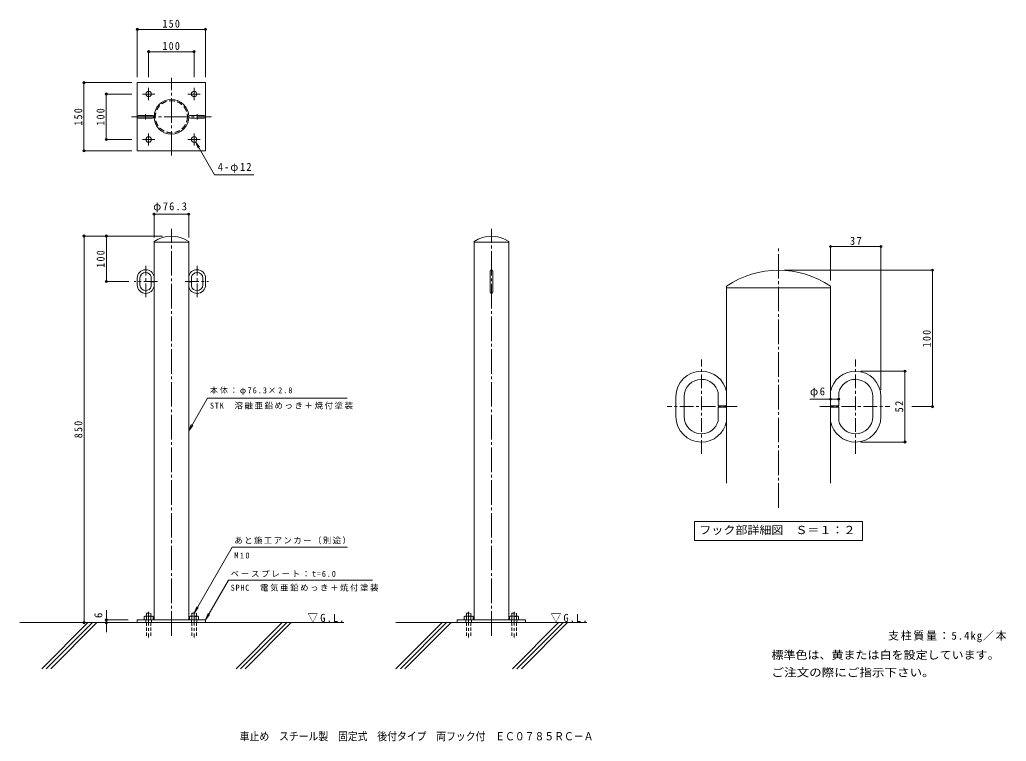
# Model space of a CAD drawing. Units: millimetres at full size, sheet at 1:6, with parts at other scales. Extents: x -1037 to 1132, y -817 to 770.
import ezdxf
from ezdxf.enums import TextEntityAlignment as Align

# ---------------------------------------------------------------- set-up
doc = ezdxf.new("R2010")
doc.units = ezdxf.units.MM
doc.header["$LTSCALE"] = 6
doc.header["$PDMODE"] = 32
doc.header["$PDSIZE"] = 4.8
for name, pattern in [('CHAIN1', [8, 5, -1, 1, -1]), ('CHAIN2', [12, 9, -1, 1, -1]), ('DASHED1', [1.8, 1.2, -0.6]), ('DASHED2', [3, 2, -1])]:
    doc.linetypes.add(name, pattern=pattern)
for name, color, linetype, lineweight in [('A-0_通り芯', 7, 'CHAIN2', 9), ('A-2_仕上', 3, 'Continuous', 9), ('A-4_文字', 7, 'Continuous', 9), ('A-5_建具', 7, 'Continuous', 9), ('A-6_間仕切', 6, 'Continuous', 5), ('A-A_インテリア', 7, 'CHAIN1', 9), ('A-B_衛生陶器', 2, 'DASHED1', 9), ('D-0_通り芯', 7, 'CHAIN2', 9), ('D-2_仕上', 3, 'Continuous', 9), ('D-4_文字', 7, 'Continuous', 9), ('D-5_建具', 7, 'Continuous', 9), ('D-A_インテリア', 7, 'CHAIN1', 9)]:
    doc.layers.add(name, color=color, linetype=linetype, lineweight=lineweight)
doc.layers.add('F-5_F-5ﾚｲﾔ', color=2, linetype='Continuous')
doc.styles.add('ＭＳ ゴシック', font='')
doc.styles.get('ＭＳ ゴシック').set_extended_font_data('MS Gothic')

msp = doc.modelspace()

# ---------------------------------------------------------------- linework, layer by layer
at = {"layer": 'A-0_通り芯'}
for p, q in [((-703.966, 471.165), (-703.966, 642.124)), ((-791.939, 556.6), (-615.91, 556.6)), ((-703.966, -584.815), (-703.966, 310.07)), ((-0.166, -584.815), (-0.166, 310.07))]:
    msp.add_line(p, q, dxfattribs=at)
at = {"layer": 'A-2_仕上'}
for p, q in [((-778.966, 631.6), (-778.966, 481.6)), ((-745.116, 559.6), (-776.116, 559.6)), ((-776.116, 553.6), (-745.116, 553.6)), ((-631.816, 559.6), (-662.816, 559.6)), ((-662.816, 553.6), (-631.816, 553.6)), ((-778.966, 481.6), (-628.966, 481.6)), ((-742.116, -549.815), (-742.116, 282.526)), ((-665.816, 282.526), (-665.816, -549.815)), ((-38.316, -549.815), (-38.316, 282.526)), ((37.984, -549.815), (37.984, 282.526)), ((-665.816, 281.185), (-742.116, 281.185)), ((-38.316, 281.185), (37.984, 281.185)), ((-3.005, 171.185), (-3.005, 217.185)), ((2.995, 171.185), (2.995, 217.185)), ((-779.116, 186.868), (-779.116, 201.502)), ((-773.116, 186.868), (-773.116, 201.502)), ((-748.116, 194.685), (-748.116, 204.527)), ((-742.116, 194.685), (-742.116, 205.182)), ((-659.816, 194.685), (-659.816, 204.527)), ((-634.816, 186.868), (-634.816, 201.502)), ((-628.816, 186.868), (-628.816, 201.502)), ((-760.433, 174.185), (-760.433, 174.195)), ((-742.116, 194.685), (-748.116, 194.685)), ((-748.116, 193.685), (-748.116, 183.843)), ((-742.116, 193.685), (-748.116, 193.685)), ((-742.116, 193.685), (-742.116, 183.188)), ((-665.816, 194.685), (-659.816, 194.685)), ((-665.816, 193.685), (-659.816, 193.685)), ((-659.816, 193.685), (-659.816, 183.843)), ((-647.499, 174.185), (-647.499, 174.195)), ((-778.966, -555.815), (-778.966, -549.815)), ((-628.966, -549.815), (-778.966, -549.815)), ((-628.966, -555.815), (-778.966, -555.815)), ((-628.966, -555.815), (-628.966, -549.815)), ((-75.166, -555.815), (-75.166, -549.815)), ((74.834, -549.815), (-75.166, -549.815)), ((74.834, -555.815), (-75.166, -555.815)), ((74.834, -555.815), (74.834, -549.815))]:
    msp.add_line(p, q, dxfattribs=at)
at = {"layer": 'A-2_仕上', "linetype": 'DASHED1'}
for p, q in [((-759.966, -549.815), (-759.966, -555.815)), ((-747.966, -549.815), (-747.966, -555.815)), ((-659.966, -549.815), (-659.966, -555.815)), ((-647.966, -549.815), (-647.966, -555.815)), ((-56.166, -549.815), (-56.166, -555.815)), ((-44.166, -549.815), (-44.166, -555.815)), ((43.834, -549.815), (43.834, -555.815)), ((55.834, -549.815), (55.834, -555.815))]:
    msp.add_line(p, q, dxfattribs=at)
at = {"layer": 'A-2_仕上'}
msp.add_lwpolyline([(-778.966, 631.6), (-628.966, 631.6), (-628.966, 481.6)], dxfattribs=at)
for centre, radius in [((-753.966, 606.6), 6), ((-653.966, 606.6), 6), ((-703.966, 556.6), 38.15), ((-753.966, 506.6), 6), ((-653.966, 506.6), 6)]:
    msp.add_circle(centre, radius, dxfattribs=at)
at = {"layer": 'A-2_仕上', "linetype": 'DASHED2'}
msp.add_circle((-703.966, 556.6), 35.35, dxfattribs=at)
at = {"layer": 'A-2_仕上'}
for centre, radius, start, end in [((-776.116, 556.6), 3, 90, 270), ((-745.116, 556.6), 3, 270, 90), ((-662.816, 556.6), 3, 90, 270), ((-631.816, 556.6), 3, 270, 90), ((-703.966, 225.943), 68.243, 56.01092, 123.98908), ((-0.166, 225.943), 68.243, 56.01092, 123.98908), ((-760.433, 201.502), 18.683, 90, 180), ((-760.433, 201.502), 18.683, 11.35969, 90), ((-647.499, 201.502), 18.683, 90, 168.64031), ((-647.499, 201.502), 18.683, 0, 90), ((-0.005, 217.185), 3, 90, 180), ((-0.005, 217.185), 3, 0, 90), ((-760.433, 201.502), 12.683, 90, 180), ((-760.433, 201.502), 12.683, 13.79803, 90), ((-647.499, 201.502), 12.683, 90, 166.20197), ((-647.499, 201.502), 12.683, 0, 90), ((-760.433, 186.868), 18.683, 180, 270), ((-760.433, 186.868), 12.683, 180, 270), ((-760.433, 186.868), 12.683, 270, 346.20197), ((-760.433, 186.868), 18.683, 270, 348.64031), ((-647.499, 186.868), 18.683, 191.35969, 270), ((-647.499, 186.868), 12.683, 193.79803, 270), ((-647.499, 186.868), 12.683, 270, 0), ((-647.499, 186.868), 18.683, 270, 0), ((-0.005, 171.185), 3, 180, 270), ((-0.005, 171.185), 3, 270, 0)]:
    msp.add_arc(centre, radius, start, end, dxfattribs=at)
at = {"layer": 'A-4_文字'}
for p, q in [((-778.966, 750.521), (-778.966, 643.6)), ((-778.966, 748.721), (-628.966, 748.721)), ((-628.966, 750.521), (-628.966, 643.6)), ((-753.966, 701.556), (-753.966, 643.6)), ((-753.966, 699.756), (-653.966, 699.756)), ((-653.966, 701.556), (-653.966, 643.6)), ((-897.887, 631.6), (-790.966, 631.6)), ((-896.087, 481.6), (-896.087, 631.6)), ((-848.922, 606.6), (-790.966, 606.6)), ((-847.122, 506.6), (-847.122, 606.6)), ((-848.922, 506.6), (-790.966, 506.6)), ((-897.887, 481.6), (-790.966, 481.6)), ((-742.116, 345.482), (-742.116, 290.826)), ((-742.116, 342.482), (-665.816, 342.482)), ((-665.816, 345.482), (-665.816, 290.826)), ((-898.924, 294.185), (-723.803, 294.185)), ((-895.924, 294.185), (-895.924, -555.816)), ((-846.955, 294.185), (-846.955, 194.185)), ((-848.755, 194.185), (-797.559, 194.185)), ((-846.958, -549.816), (-846.958, -528.667)), ((-849.958, -549.816), (-798.803, -549.816)), ((-846.958, -555.816), (-846.958, -549.816)), ((-846.958, -576.964), (-846.958, -555.816))]:
    msp.add_line(p, q, dxfattribs=at)
for p in [(-778.966, 748.721), (-628.966, 748.721), (-753.966, 699.756), (-653.966, 699.756), (-896.087, 631.6), (-847.122, 606.6), (-847.122, 506.6), (-896.087, 481.6), (-742.116, 342.482), (-665.816, 342.482), (-895.924, 294.185), (-846.955, 294.185), (-846.955, 194.185), (-895.924, -555.816), (-846.958, -549.816), (-846.958, -555.816)]:
    msp.add_point(p, dxfattribs=at)
at = {"layer": 'A-5_建具'}
for p, q in [((-650.966, 501.404), (-641.835, 489.504)), ((-609.291, 429.22), (-522.399, 429.22)), ((-624.141, -61.938), (-317.581, -61.938)), ((-665.816, -134.123), (-656.685, -122.222)), ((-570.514, -390.272), (-653.966, -534.815)), ((-570.514, -390.272), (-316.455, -390.272)), ((-578.58, -462.543), (-628.966, -549.815)), ((-578.58, -462.543), (-261.52, -462.543)), ((-653.966, -534.815), (-648.226, -520.957)), ((-653.966, -534.815), (-644.835, -522.914)), ((-628.966, -549.815), (-623.226, -535.957)), ((-628.966, -549.815), (-619.835, -537.914))]:
    msp.add_line(p, q, dxfattribs=at)
for points in [[(-609.291, 429.22), (-650.966, 501.404), (-645.226, 487.546)], [(-624.141, -61.938), (-665.816, -134.123), (-660.076, -120.265)]]:
    msp.add_lwpolyline(points, dxfattribs=at)
at = {"layer": 'A-6_間仕切'}
for p, q in [((-324.778, -555.815), (-1037.423, -555.815)), ((-887.629, -555.815), (-989.104, -657.289)), ((-877.73, -555.815), (-979.204, -657.289)), ((-867.83, -555.815), (-969.305, -657.289)), ((-460.104, -555.815), (-561.579, -657.289)), ((-450.205, -555.815), (-551.68, -657.289)), ((-440.305, -555.815), (-541.78, -657.289)), ((-108.525, -555.815), (-210, -657.289)), ((210, -555.815), (-210, -555.815)), ((-98.626, -555.815), (-200.101, -657.289)), ((-88.726, -555.815), (-190.201, -657.289)), ((147.495, -555.815), (46.021, -657.289)), ((157.395, -555.815), (55.92, -657.289)), ((167.294, -555.815), (65.82, -657.289))]:
    msp.add_line(p, q, dxfattribs=at)
at = {"layer": 'A-A_インテリア'}
for p, q in [((-753.966, 620.1), (-753.966, 593.1)), ((-653.966, 620.1), (-653.966, 593.1)), ((-767.466, 606.6), (-740.466, 606.6)), ((-667.466, 606.6), (-640.466, 606.6)), ((-760.616, 550.6), (-760.616, 562.6)), ((-647.316, 550.6), (-647.316, 562.6)), ((-767.466, 506.6), (-740.466, 506.6)), ((-753.966, 520.1), (-753.966, 493.1)), ((-667.466, 506.6), (-640.466, 506.6)), ((-653.966, 520.1), (-653.966, 493.1)), ((-760.433, 159.665), (-760.433, 228.705)), ((-647.499, 159.665), (-647.499, 228.705)), ((-734.245, 194.185), (-785.559, 194.185)), ((-673.688, 194.185), (-622.374, 194.185)), ((-753.966, -532.003), (-753.966, -588.255)), ((-653.966, -532.003), (-653.966, -588.255)), ((-50.166, -532.003), (-50.166, -588.255)), ((49.834, -532.003), (49.834, -588.255))]:
    msp.add_line(p, q, dxfattribs=at)
at = {"layer": 'A-B_衛生陶器'}
for p, q in [((-763.781, -542.574), (-762.466, -541.815)), ((-745.466, -541.815), (-762.466, -541.815)), ((-758.966, -534.815), (-758.966, -541.815)), ((-758.966, -534.815), (-748.966, -534.815)), ((-748.966, -534.815), (-748.966, -541.815)), ((-663.781, -542.574), (-662.466, -541.815)), ((-645.466, -541.815), (-662.466, -541.815)), ((-658.966, -534.815), (-658.966, -541.815)), ((-658.966, -534.815), (-648.966, -534.815)), ((-648.966, -534.815), (-648.966, -541.815)), ((-59.981, -542.574), (-58.666, -541.815)), ((-41.666, -541.815), (-58.666, -541.815)), ((-55.166, -534.815), (-55.166, -541.815)), ((-55.166, -534.815), (-45.166, -534.815)), ((-45.166, -534.815), (-45.166, -541.815)), ((40.019, -542.574), (41.334, -541.815)), ((58.334, -541.815), (41.334, -541.815)), ((44.834, -534.815), (44.834, -541.815)), ((44.834, -534.815), (54.834, -534.815)), ((54.834, -534.815), (54.834, -541.815)), ((-763.781, -542.574), (-763.781, -549.815)), ((-758.966, -555.815), (-758.966, -584.815)), ((-758.874, -542.574), (-758.874, -549.815)), ((-749.059, -542.574), (-749.059, -549.815)), ((-748.966, -555.815), (-748.966, -584.815)), ((-663.781, -542.574), (-663.781, -549.815)), ((-658.966, -555.815), (-658.966, -584.815)), ((-658.874, -542.574), (-658.874, -549.815)), ((-649.059, -542.574), (-649.059, -549.815)), ((-648.966, -555.815), (-648.966, -584.815)), ((-59.981, -542.574), (-59.981, -549.815)), ((-55.166, -555.815), (-55.166, -584.815)), ((-55.074, -542.574), (-55.074, -549.815)), ((-45.259, -542.574), (-45.259, -549.815)), ((-45.166, -555.815), (-45.166, -584.815)), ((40.019, -542.574), (40.019, -549.815)), ((44.834, -555.815), (44.834, -584.815)), ((44.926, -542.574), (44.926, -549.815)), ((54.741, -542.574), (54.741, -549.815)), ((54.834, -555.815), (54.834, -584.815))]:
    msp.add_line(p, q, dxfattribs=at)
for points in [[(-745.466, -541.815), (-744.151, -542.574), (-744.151, -549.815), (-763.781, -549.815)], [(-645.466, -541.815), (-644.151, -542.574), (-644.151, -549.815), (-663.781, -549.815)], [(-41.666, -541.815), (-40.352, -542.574), (-40.352, -549.815), (-59.981, -549.815)], [(58.334, -541.815), (59.648, -542.574), (59.648, -549.815), (40.019, -549.815)]]:
    msp.add_lwpolyline(points, dxfattribs=at)
for centre, radius, start, end in [((-760.885, -547.591), 5.793, 94.38438, 120), ((-761.481, -546.654), 4.842, 57.42749, 88.18784), ((-753.966, -558.055), 16.241, 72.41188, 107.5881), ((-746.452, -546.654), 4.842, 91.81215, 122.57249), ((-747.048, -547.591), 5.793, 59.99998, 85.6156), ((-660.885, -547.591), 5.793, 94.38438, 120), ((-661.481, -546.654), 4.842, 57.42749, 88.18784), ((-653.966, -558.055), 16.241, 72.41188, 107.5881), ((-646.452, -546.654), 4.842, 91.81215, 122.57249), ((-647.048, -547.591), 5.793, 59.99998, 85.6156), ((-57.085, -547.591), 5.793, 94.38438, 120), ((-57.681, -546.654), 4.842, 57.42749, 88.18784), ((-50.166, -558.055), 16.241, 72.41188, 107.5881), ((-42.652, -546.654), 4.842, 91.81215, 122.57249), ((-43.248, -547.591), 5.793, 59.99998, 85.6156), ((42.915, -547.591), 5.793, 94.38438, 120), ((42.319, -546.654), 4.842, 57.42749, 88.18784), ((49.834, -558.055), 16.241, 72.41188, 107.5881), ((57.348, -546.654), 4.842, 91.81215, 122.57249), ((56.752, -547.591), 5.793, 59.99998, 85.6156)]:
    msp.add_arc(centre, radius, start, end, dxfattribs=at)
at = {"layer": 'D-0_通り芯'}
msp.add_line((631.235, -303.251), (631.235, 266.813), dxfattribs=at)
at = {"layer": 'D-2_仕上'}
for p, q in [((516.785, -248.843), (516.785, 184.179)), ((516.785, 180.157), (745.685, 180.157)), ((745.685, -248.843), (745.685, 184.179)), ((405.785, -102.794), (405.785, -58.892)), ((423.785, -102.794), (423.785, -58.892)), ((498.785, -79.343), (498.785, -49.817)), ((763.685, -79.343), (763.685, -49.817)), ((838.685, -102.794), (838.685, -58.892)), ((856.685, -102.794), (856.685, -58.892)), ((516.785, -79.343), (498.785, -79.343)), ((498.785, -82.343), (498.785, -111.869)), ((516.785, -82.343), (498.785, -82.343)), ((745.685, -79.343), (763.685, -79.343)), ((745.685, -82.343), (763.685, -82.343)), ((763.685, -82.343), (763.685, -111.869)), ((461.834, -140.843), (461.834, -140.813)), ((800.636, -140.843), (800.636, -140.813))]:
    msp.add_line(p, q, dxfattribs=at)
for centre, radius, start, end in [((631.235, 14.43), 204.728, 56.01092, 123.98908), ((461.834, -58.892), 56.049, 90, 180), ((461.834, -58.892), 38.049, 90, 180), ((461.834, -58.892), 56.049, 11.35969, 90), ((461.834, -58.892), 38.049, 13.79803, 90), ((800.636, -58.892), 56.049, 90, 168.64031), ((800.636, -58.892), 38.049, 90, 166.20197), ((800.636, -58.892), 56.049, 0, 90), ((800.636, -58.892), 38.049, 0, 90), ((461.834, -102.794), 56.049, 180, 270), ((461.834, -102.794), 38.049, 180, 270), ((800.636, -102.794), 38.049, 270, 0), ((800.636, -102.794), 56.049, 270, 0), ((461.834, -102.794), 38.049, 270, 346.20197), ((461.834, -102.794), 56.049, 270, 348.64031), ((800.636, -102.794), 56.049, 191.35969, 270), ((800.636, -102.794), 38.049, 193.79803, 270)]:
    msp.add_arc(centre, radius, start, end, dxfattribs=at)
at = {"layer": 'D-4_文字'}
for p, q in [((745.685, 272.979), (745.685, 196.179)), ((745.685, 271.179), (856.685, 271.179)), ((856.685, 272.979), (856.685, -44.02)), ((971.64, 219.157), (643.726, 219.157)), ((969.84, 219.157), (969.84, -80.843)), ((911.118, -2.843), (812.636, -2.843)), ((909.318, -2.843), (909.318, -158.843)), ((745.685, -64.43), (700.409, -64.43)), ((745.685, -64.43), (763.685, -64.43)), ((971.64, -80.843), (924.84, -80.843)), ((911.118, -158.843), (812.636, -158.843))]:
    msp.add_line(p, q, dxfattribs=at)
for p in [(745.685, 271.179), (856.685, 271.179), (969.84, 219.157), (909.318, -2.843), (745.685, -64.43), (763.685, -64.43), (969.84, -80.843), (909.318, -158.843)]:
    msp.add_point(p, dxfattribs=at)
at = {"layer": 'D-5_建具'}
for p, q in [((446.435, -333.463), (816.035, -333.463)), ((446.435, -333.463), (446.435, -375.463)), ((816.035, -333.463), (816.035, -375.463)), ((446.435, -375.463), (816.035, -375.463))]:
    msp.add_line(p, q, dxfattribs=at)
at = {"layer": 'D-A_インテリア'}
for p, q in [((461.834, -184.403), (461.834, 22.717)), ((800.636, -184.403), (800.636, 22.717)), ((540.399, -80.843), (386.458, -80.843)), ((722.071, -80.843), (876.013, -80.843))]:
    msp.add_line(p, q, dxfattribs=at)

# ---------------------------------------------------------------- texts
at = {"layer": 'A-4_文字', "color": 2, "style": 'ＭＳ ゴシック'}
msp.add_text('6', height=17.6, rotation=90, dxfattribs=at).set_placement((-850.558, -545.844), align=Align.BOTTOM_LEFT)
at = {"layer": 'A-4_文字', "color": 2, "char_height": 17.6, "attachment_point": 7, "style": 'ＭＳ ゴシック'}
for s, insert in [('\\T1.27;\\W0.9;150', (-723.466, 752.321)), ('\\T1.27;\\W0.9;100', (-723.466, 703.356)), ('\\T1.22;\\W0.95;φ76.3', (-743.716, 346.082))]:
    msp.add_mtext(s, dxfattribs=dict(at, insert=insert))
at = {"layer": 'A-4_文字', "color": 2, "char_height": 17.6, "attachment_point": 7, "rotation": 90, "style": 'ＭＳ ゴシック'}
for s, insert in [('\\T1.27;\\W0.9;150', (-899.687, 537.1)), ('\\T1.27;\\W0.9;100', (-850.722, 537.1)), ('\\T1.27;\\W0.9;100', (-850.555, 224.685)), ('\\T1.27;\\W0.9;850', (-899.524, -150.315))]:
    msp.add_mtext(s, dxfattribs=dict(at, insert=insert))
at = {"layer": 'A-5_建具', "color": 2, "style": 'ＭＳ ゴシック'}
for s, width, p in [('標準色は、黄または白を設定しています。', 1.1, (615.821, -641.198)), ('ご注文の際にご指示下さい。', 1.15, (615.821, -679.65))]:
    msp.add_text(s, height=17.6, dxfattribs=dict(at, width=width)).set_placement(p, align=Align.BOTTOM_LEFT)
at = {"layer": 'A-5_建具', "color": 2, "char_height": 17.6, "attachment_point": 7, "style": 'ＭＳ ゴシック'}
for s, insert in [('\\T1.22;\\W0.95;4-φ12', (-601.899, 432.82)), ('\\T1.22;\\W0.95;▽G.L.', (-404.278, -555.815)), ('\\T1.22;\\W0.95;▽G.L.', (130.5, -555.815)), ('\\T1.16;支柱質量：5.4kg／本', (872.321, -599.076))]:
    msp.add_mtext(s, dxfattribs=dict(at, insert=insert))
at = {"layer": 'A-5_建具', "char_height": 13.2, "attachment_point": 7, "style": 'ＭＳ ゴシック'}
for s, insert in [('\\T1.25;\\W0.95;本体：φ76.3×2.8', (-619.081, -55.204)), ('\\T1.19;STK\u3000溶融亜鉛めっき＋焼付塗装', (-619.081, -86.719)), ('\\T1.17;あと施工アンカー（別途）', (-565.455, -383.537)), ('\\T1.38;\\W0.9;M10', (-565.455, -415.052)), ('\\T1.21;ベースプレート：t=6.0', (-573.52, -455.808)), ('\\T1.19;SPHC\u3000電気亜鉛めっき＋焼付塗装', (-573.52, -487.324))]:
    msp.add_mtext(s, dxfattribs=dict(at, insert=insert))
at = {"layer": 'D-4_文字', "color": 2, "char_height": 17.6, "attachment_point": 7, "style": 'ＭＳ ゴシック'}
for s, insert in [('\\T1.27;\\W0.95;37', (788.435, 274.779)), ('\\T1.17;φ6', (700.409, -60.83))]:
    msp.add_mtext(s, dxfattribs=dict(at, insert=insert))
at = {"layer": 'D-4_文字', "color": 2, "char_height": 17.6, "attachment_point": 7, "rotation": 90, "style": 'ＭＳ ゴシック'}
for s, insert in [('\\T1.27;\\W0.9;100', (966.24, 49.657)), ('\\T1.27;\\W0.95;52', (905.718, -93.593))]:
    msp.add_mtext(s, dxfattribs=dict(at, insert=insert))
at = {"layer": 'D-5_建具', "color": 2, "style": 'ＭＳ ゴシック', "width": 1.1}
msp.add_text('フック部詳細図\u3000Ｓ＝１：２', height=17.6, dxfattribs=at).set_placement((457.235, -366.463), align=Align.BOTTOM_LEFT)
at = {"layer": 'F-5_F-5ﾚｲﾔ', "style": 'ＭＳ ゴシック', "width": 0.9}
msp.add_text('車止め\u3000スチール製\u3000固定式\u3000後付タイプ\u3000両フック付\u3000ＥＣ０７８５ＲＣ－Ａ', height=17.6, dxfattribs=at).set_placement((-553.5, -820.027), align=Align.BOTTOM_LEFT)

doc.saveas('drawing.dxf')
